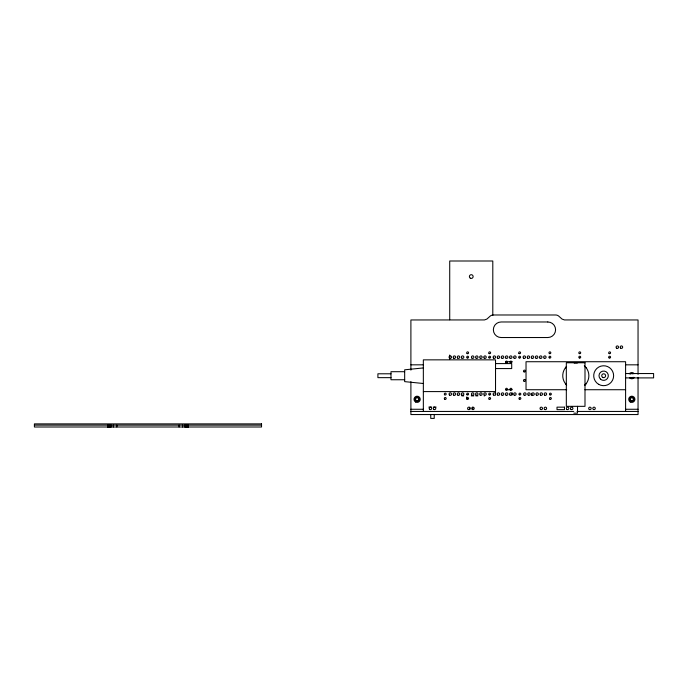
<?xml version="1.0" encoding="UTF-8"?>
<svg xmlns="http://www.w3.org/2000/svg" width="688" height="688" viewBox="0 0 688 688"><rect width="100%" height="100%" fill="white"/><g stroke="black" fill="none" stroke-linecap="round" stroke-linejoin="round"><path stroke-width="1.03" d="M565.355 367.882L566.327 366.885M584.998 384.859L586.271 383.56M423.344 367.942L404.673 369.809L404.673 381.634L423.344 383.5M577.37 362.748L573.955 362.791A13.072 13.072 0 0 1 577.37 362.748L577.447 362.765M505.74 361.725L512.156 361.725M495.532 363.591L511.709 363.591L511.709 368.57L495.532 368.57M410.899 364.829L423.344 364.829M625.598 364.829L638.043 364.829M404.673 371.701L390.982 371.701L390.982 379.75L404.673 379.75M625.598 373.541L653.6 373.541L653.6 377.901L625.598 377.901M390.982 373.79L377.91 373.79L377.91 377.652L390.982 377.652M505.74 389.726L512.156 389.726M566.706 389.726L526.028 389.726L526.028 361.725L625.598 361.725L625.598 411.441M584.912 389.726L625.598 389.726M423.344 391.592L495.532 391.592L495.532 359.85L423.344 359.85L423.344 411.441M461.846 395.884L463.686 395.884M471.263 395.884L473.843 395.884M475.778 395.884L477.919 395.884M484.128 395.884L484.576 395.884M428.856 407.081L431.634 407.081M433.328 407.081L436.106 407.081M410.899 409.265L423.344 409.265M625.598 409.265L638.043 409.265M410.899 411.441L573.758 411.441M576.965 411.441L638.043 411.441M573.809 413.178L577.524 413.178L577.524 406.333M34.4 425.132L261.543 425.132M584.998 366.584L586.09 367.65M565.536 383.801L566.327 384.575M638.043 374.367L638.043 319.963L564.444 319.937L562.019 319.06L559.103 316.437A4.979 4.979 0 0 0 555.586 314.984L493.356 314.984A4.979 4.979 0 0 0 489.83 316.437L486.915 319.06L484.498 319.937L410.899 319.963L410.899 370.127M638.043 377.282L638.043 414.554L410.899 414.554L410.899 381.659M531.497 393.269L531.497 395.454M512.207 392.805L512.207 394.929M495.532 392.521L495.532 394.929M492.797 315.5L492.797 261.001L449.72 261.001L449.72 319.774M472.768 407.287L472.768 409.369M469.749 407.287L469.749 409.369M466.842 396.916L466.842 398.997M449.72 355.042L449.72 359.317M434.223 414.425L434.223 418.407L430.74 418.407L430.74 414.425M188.383 425.132L188.383 426.999M187.944 425.132L187.944 426.999M187.514 425.132L187.514 426.999M187.093 425.132L187.093 426.999M186.68 425.132L186.68 426.999M186.276 425.132L186.276 426.999M185.889 425.132L185.889 426.999M185.528 425.132L185.528 426.999M185.184 425.132L185.184 426.999M184.857 425.132L184.857 426.999M182.612 425.132L182.612 426.999M179.086 425.132L179.086 426.999M116.857 425.132L116.857 426.999M113.339 425.132L113.339 426.999M111.086 425.132L111.086 426.999M110.768 425.132L110.768 426.999M110.424 425.132L110.424 426.999M110.054 425.132L110.054 426.999M109.667 425.132L109.667 426.999M109.272 425.132L109.272 426.999M108.859 425.132L108.859 426.999M108.429 425.132L108.429 426.999M107.999 425.132L107.999 426.999M107.569 425.132L107.569 426.999M584.31 365.801A13.072 13.072 0 0 1 584.533 385.452M566.671 385.065A13.072 13.072 0 0 1 566.465 366.592M634.396 377.402A3.113 3.113 0 0 1 629.468 377.695M629.245 373.911A3.113 3.113 0 0 1 634.173 373.618M633.201 377.256A2.116 2.116 0 0 1 630.629 377.411M630.432 374.057A2.116 2.116 0 0 1 633.003 373.902M547.803 321.975L501.131 321.975A7.783 7.783 0 0 0 493.356 329.75A7.783 7.783 0 0 0 501.131 337.533L547.803 337.533A7.783 7.783 0 0 0 555.586 329.75A7.783 7.783 0 0 0 547.803 321.975M584.998 362.765L566.327 362.765L566.327 406.333L584.998 406.333L584.998 362.765M564.478 407.15L557.013 407.15L557.013 409.635L564.478 409.635L564.478 407.15M261.543 423.885L34.4 423.885L34.4 426.999L261.543 426.999L261.543 423.885M598.689 384.343A9.959 9.959 0 0 0 613.627 375.725A9.959 9.959 0 0 0 598.689 367.1A9.959 9.959 0 0 0 598.689 384.343M600.478 379.131A4.67 4.67 0 0 0 608.209 376.783A4.67 4.67 0 0 0 602.31 371.253A4.67 4.67 0 0 0 600.478 379.131M602.705 377.394A1.926 1.926 0 0 0 605.595 375.725A1.926 1.926 0 0 0 602.705 374.048A1.926 1.926 0 0 0 602.705 377.394M470.325 278.176A1.866 1.866 0 0 0 473.129 276.559A1.866 1.866 0 0 0 470.325 274.942A1.866 1.866 0 0 0 470.325 278.176M514.005 358.027A1.247 1.247 0 0 0 516.086 357.468A1.247 1.247 0 0 0 514.564 355.945A1.247 1.247 0 0 0 514.005 358.027M509.894 358.027A1.247 1.247 0 0 0 511.975 357.468A1.247 1.247 0 0 0 510.453 355.945A1.247 1.247 0 0 0 509.894 358.027M505.792 358.027A1.247 1.247 0 0 0 507.873 357.468A1.247 1.247 0 0 0 506.342 355.945A1.247 1.247 0 0 0 505.792 358.027M501.939 358.224A1.247 1.247 0 0 0 503.805 357.149A1.247 1.247 0 0 0 501.939 356.074A1.247 1.247 0 0 0 501.939 358.224M497.828 358.224A1.247 1.247 0 0 0 499.694 357.149A1.247 1.247 0 0 0 497.828 356.074A1.247 1.247 0 0 0 497.828 358.224M493.468 358.027A1.247 1.247 0 0 0 495.549 357.468A1.247 1.247 0 0 0 494.027 355.945A1.247 1.247 0 0 0 493.468 358.027M514.263 395.161A1.247 1.247 0 0 0 516.129 394.078A1.247 1.247 0 0 0 514.263 393.003A1.247 1.247 0 0 0 514.263 395.161M509.894 394.964A1.247 1.247 0 0 0 511.975 394.405A1.247 1.247 0 0 0 510.453 392.882A1.247 1.247 0 0 0 509.894 394.964M506.041 395.161A1.247 1.247 0 0 0 507.916 394.078A1.247 1.247 0 0 0 506.041 393.003A1.247 1.247 0 0 0 506.041 395.161M501.939 395.161A1.247 1.247 0 0 0 503.805 394.078A1.247 1.247 0 0 0 501.939 393.003A1.247 1.247 0 0 0 501.939 395.161M497.57 394.964A1.247 1.247 0 0 0 499.651 394.405A1.247 1.247 0 0 0 498.129 392.882A1.247 1.247 0 0 0 497.57 394.964M493.468 394.964A1.247 1.247 0 0 0 495.549 394.405A1.247 1.247 0 0 0 494.027 392.882A1.247 1.247 0 0 0 493.468 394.964M484.128 358.027A1.247 1.247 0 0 0 486.21 357.468A1.247 1.247 0 0 0 484.687 355.945A1.247 1.247 0 0 0 484.128 358.027M480.284 358.224A1.247 1.247 0 0 0 482.15 357.149A1.247 1.247 0 0 0 480.284 356.074A1.247 1.247 0 0 0 480.284 358.224M476.173 358.224A1.247 1.247 0 0 0 478.04 357.149A1.247 1.247 0 0 0 476.173 356.074A1.247 1.247 0 0 0 476.173 358.224M471.813 358.027A1.247 1.247 0 0 0 473.894 357.468A1.247 1.247 0 0 0 472.364 355.945A1.247 1.247 0 0 0 471.813 358.027M484.386 395.161A1.247 1.247 0 0 0 486.253 394.078A1.247 1.247 0 0 0 484.386 393.003A1.247 1.247 0 0 0 484.386 395.161M480.284 395.161A1.247 1.247 0 0 0 482.15 394.078A1.247 1.247 0 0 0 480.284 393.003A1.247 1.247 0 0 0 480.284 395.161M476.173 395.161A1.247 1.247 0 0 0 478.04 394.078A1.247 1.247 0 0 0 476.173 393.003A1.247 1.247 0 0 0 476.173 395.161M472.063 395.161A1.247 1.247 0 0 0 473.937 394.078A1.247 1.247 0 0 0 472.063 393.003A1.247 1.247 0 0 0 472.063 395.161M461.725 358.027A1.247 1.247 0 0 0 463.807 357.468A1.247 1.247 0 0 0 462.284 355.945A1.247 1.247 0 0 0 461.725 358.027M457.623 358.027A1.247 1.247 0 0 0 459.704 357.468A1.247 1.247 0 0 0 458.182 355.945A1.247 1.247 0 0 0 457.623 358.027M453.77 358.224A1.247 1.247 0 0 0 455.637 357.149A1.247 1.247 0 0 0 453.77 356.074A1.247 1.247 0 0 0 453.77 358.224M449.66 358.224A1.247 1.247 0 0 0 451.534 357.149A1.247 1.247 0 0 0 449.66 356.074A1.247 1.247 0 0 0 449.66 358.224M461.983 395.161A1.247 1.247 0 0 0 463.85 394.078A1.247 1.247 0 0 0 461.983 393.003A1.247 1.247 0 0 0 461.983 395.161M457.881 395.161A1.247 1.247 0 0 0 459.747 394.078A1.247 1.247 0 0 0 457.881 393.003A1.247 1.247 0 0 0 457.881 395.161M453.77 395.161A1.247 1.247 0 0 0 455.637 394.078A1.247 1.247 0 0 0 453.77 393.003A1.247 1.247 0 0 0 453.77 395.161M449.66 395.161A1.247 1.247 0 0 0 451.534 394.078A1.247 1.247 0 0 0 449.66 393.003A1.247 1.247 0 0 0 449.66 395.161M544.75 395.161A1.247 1.247 0 0 0 546.625 394.078A1.247 1.247 0 0 0 544.75 393.003A1.247 1.247 0 0 0 544.75 395.161M540.648 395.161A1.247 1.247 0 0 0 542.514 394.078A1.247 1.247 0 0 0 540.648 393.003A1.247 1.247 0 0 0 540.648 395.161M536.537 395.161A1.247 1.247 0 0 0 538.403 394.078A1.247 1.247 0 0 0 536.537 393.003A1.247 1.247 0 0 0 536.537 395.161M532.435 395.161A1.247 1.247 0 0 0 534.301 394.078A1.247 1.247 0 0 0 532.435 393.003A1.247 1.247 0 0 0 532.435 395.161M528.324 395.161A1.247 1.247 0 0 0 530.19 394.078A1.247 1.247 0 0 0 528.324 393.003A1.247 1.247 0 0 0 528.324 395.161M524.213 395.161A1.247 1.247 0 0 0 526.088 394.078A1.247 1.247 0 0 0 524.213 393.003A1.247 1.247 0 0 0 524.213 395.161M544.234 358.224A1.247 1.247 0 0 0 546.1 357.149A1.247 1.247 0 0 0 544.234 356.074A1.247 1.247 0 0 0 544.234 358.224M539.865 358.027A1.247 1.247 0 0 0 541.946 357.468A1.247 1.247 0 0 0 540.424 355.945A1.247 1.247 0 0 0 539.865 358.027M536.021 358.224A1.247 1.247 0 0 0 537.887 357.149A1.247 1.247 0 0 0 536.021 356.074A1.247 1.247 0 0 0 536.021 358.224M531.91 358.224A1.247 1.247 0 0 0 533.776 357.149A1.247 1.247 0 0 0 531.91 356.074A1.247 1.247 0 0 0 531.91 358.224M527.55 358.027A1.247 1.247 0 0 0 529.631 357.468A1.247 1.247 0 0 0 528.1 355.945A1.247 1.247 0 0 0 527.55 358.027M523.697 358.224A1.247 1.247 0 0 0 525.563 357.149A1.247 1.247 0 0 0 523.697 356.074A1.247 1.247 0 0 0 523.697 358.224M433.913 409.472A1.247 1.247 0 0 0 435.779 408.397A1.247 1.247 0 0 0 433.913 407.313A1.247 1.247 0 0 0 433.913 409.472M429.544 409.274A1.247 1.247 0 0 0 431.625 408.715A1.247 1.247 0 0 0 430.103 407.193A1.247 1.247 0 0 0 429.544 409.274M544.75 409.472A1.247 1.247 0 0 0 546.625 408.397A1.247 1.247 0 0 0 544.75 407.313A1.247 1.247 0 0 0 544.75 409.472M540.39 409.274A1.247 1.247 0 0 0 542.471 408.715A1.247 1.247 0 0 0 540.949 407.193A1.247 1.247 0 0 0 540.39 409.274M472.346 409.472A1.247 1.247 0 0 0 474.213 408.397A1.247 1.247 0 0 0 472.346 407.313A1.247 1.247 0 0 0 472.346 409.472M468.236 409.472A1.247 1.247 0 0 0 470.102 408.397A1.247 1.247 0 0 0 468.236 407.313A1.247 1.247 0 0 0 468.236 409.472M616.697 348.24A1.247 1.247 0 0 0 618.564 347.156A1.247 1.247 0 0 0 616.697 346.081A1.247 1.247 0 0 0 616.697 348.24M620.55 348.042A1.247 1.247 0 0 0 622.631 347.483A1.247 1.247 0 0 0 621.101 345.952A1.247 1.247 0 0 0 620.55 348.042M416.343 400.648A1.557 1.557 0 0 0 418.674 399.307A1.557 1.557 0 0 0 416.343 397.956A1.557 1.557 0 0 0 416.343 400.648M631.042 400.648A1.557 1.557 0 0 0 633.373 399.307A1.557 1.557 0 0 0 631.042 397.956A1.557 1.557 0 0 0 631.042 400.648M571.074 409.472A1.247 1.247 0 0 0 572.941 408.397A1.247 1.247 0 0 0 571.074 407.313A1.247 1.247 0 0 0 571.074 409.472M566.972 409.472A1.247 1.247 0 0 0 568.838 408.397A1.247 1.247 0 0 0 566.972 407.313A1.247 1.247 0 0 0 566.972 409.472M593.426 409.472A1.247 1.247 0 0 0 595.292 408.397A1.247 1.247 0 0 0 593.426 407.313A1.247 1.247 0 0 0 593.426 409.472M589.315 409.472A1.247 1.247 0 0 0 591.181 408.397A1.247 1.247 0 0 0 589.315 407.313A1.247 1.247 0 0 0 589.315 409.472M523.998 371.864A0.937 0.937 0 0 0 525.4 371.056A0.937 0.937 0 0 0 523.998 370.247A0.937 0.937 0 0 0 523.998 371.864M523.998 381.195A0.937 0.937 0 0 0 525.4 380.387A0.937 0.937 0 0 0 523.998 379.578A0.937 0.937 0 0 0 523.998 381.195M519.251 394.74A0.937 0.937 0 0 0 520.807 394.327A0.937 0.937 0 0 0 519.664 393.183A0.937 0.937 0 0 0 519.251 394.74M519.251 399.1A0.937 0.937 0 0 0 520.807 398.679A0.937 0.937 0 0 0 519.664 397.535A0.937 0.937 0 0 0 519.251 399.1M489.211 394.886A0.937 0.937 0 0 0 490.613 394.078A0.937 0.937 0 0 0 489.211 393.269A0.937 0.937 0 0 0 489.211 394.886M489.125 399.195A0.937 0.937 0 0 0 490.604 398.541A0.937 0.937 0 0 0 489.306 397.587A0.937 0.937 0 0 0 489.125 399.195M466.989 394.74A0.937 0.937 0 0 0 468.554 394.327A0.937 0.937 0 0 0 467.41 393.183A0.937 0.937 0 0 0 466.989 394.74M467.135 399.221A0.937 0.937 0 0 0 468.58 398.49A0.937 0.937 0 0 0 467.229 397.604A0.937 0.937 0 0 0 467.135 399.221M467.178 357.958A0.937 0.937 0 0 0 468.58 357.149A0.937 0.937 0 0 0 467.178 356.341A0.937 0.937 0 0 0 467.178 357.958M467.135 353.572A0.937 0.937 0 0 0 468.58 352.849A0.937 0.937 0 0 0 467.229 351.955A0.937 0.937 0 0 0 467.135 353.572M489.022 357.812A0.937 0.937 0 0 0 490.578 357.39A0.937 0.937 0 0 0 489.435 356.246A0.937 0.937 0 0 0 489.022 357.812M489.099 353.52A0.937 0.937 0 0 0 490.604 352.935A0.937 0.937 0 0 0 489.34 351.921A0.937 0.937 0 0 0 489.099 353.52M519.139 357.932A0.937 0.937 0 0 0 520.584 357.201A0.937 0.937 0 0 0 519.225 356.315A0.937 0.937 0 0 0 519.139 357.932M518.993 353.451A0.937 0.937 0 0 0 520.549 353.039A0.937 0.937 0 0 0 519.406 351.895A0.937 0.937 0 0 0 518.993 353.451M505.998 362.782A0.937 0.937 0 0 0 507.469 362.12A0.937 0.937 0 0 0 506.162 361.174A0.937 0.937 0 0 0 505.998 362.782M505.886 389.864A0.937 0.937 0 0 0 507.443 389.442A0.937 0.937 0 0 0 506.299 388.307A0.937 0.937 0 0 0 505.886 389.864M510.333 389.95A0.937 0.937 0 0 0 511.829 389.322A0.937 0.937 0 0 0 510.539 388.342A0.937 0.937 0 0 0 510.333 389.95M510.436 362.834A0.937 0.937 0 0 0 511.829 362.026A0.937 0.937 0 0 0 510.436 361.217A0.937 0.937 0 0 0 510.436 362.834M609.112 357.923A0.937 0.937 0 0 0 610.574 357.218A0.937 0.937 0 0 0 609.233 356.307A0.937 0.937 0 0 0 609.112 357.923M579.305 357.958A0.937 0.937 0 0 0 580.698 357.149A0.937 0.937 0 0 0 579.305 356.341A0.937 0.937 0 0 0 579.305 357.958M549.239 357.812A0.937 0.937 0 0 0 550.796 357.39A0.937 0.937 0 0 0 549.652 356.246A0.937 0.937 0 0 0 549.239 357.812M549.428 353.598A0.937 0.937 0 0 0 550.83 352.789A0.937 0.937 0 0 0 549.428 351.981A0.937 0.937 0 0 0 549.428 353.598M579.305 353.598A0.937 0.937 0 0 0 580.698 352.789A0.937 0.937 0 0 0 579.305 351.981A0.937 0.937 0 0 0 579.305 353.598M609.172 353.598A0.937 0.937 0 0 0 610.574 352.789A0.937 0.937 0 0 0 609.172 351.981A0.937 0.937 0 0 0 609.172 353.598M549.953 394.886A0.937 0.937 0 0 0 551.346 394.078A0.937 0.937 0 0 0 549.953 393.269A0.937 0.937 0 0 0 549.953 394.886M549.953 399.246A0.937 0.937 0 0 0 551.346 398.438A0.937 0.937 0 0 0 549.953 397.63A0.937 0.937 0 0 0 549.953 399.246M444.775 399.246A0.937 0.937 0 0 0 446.177 398.438A0.937 0.937 0 0 0 444.775 397.63A0.937 0.937 0 0 0 444.775 399.246M444.586 394.74A0.937 0.937 0 0 0 446.142 394.327A0.937 0.937 0 0 0 445.007 393.183A0.937 0.937 0 0 0 444.586 394.74M630.26 401.998A3.113 3.113 0 0 0 634.929 399.307A3.113 3.113 0 0 0 630.26 396.606A3.113 3.113 0 0 0 630.26 401.998M630.758 401.138A2.116 2.116 0 0 0 633.932 399.307A2.116 2.116 0 0 0 630.758 397.475A2.116 2.116 0 0 0 630.758 401.138M415.561 401.998A3.113 3.113 0 0 0 420.23 399.307A3.113 3.113 0 0 0 415.561 396.606A3.113 3.113 0 0 0 415.561 401.998M416.059 401.138A2.116 2.116 0 0 0 419.233 399.307A2.116 2.116 0 0 0 416.059 397.475A2.116 2.116 0 0 0 416.059 401.138"/></g></svg>
